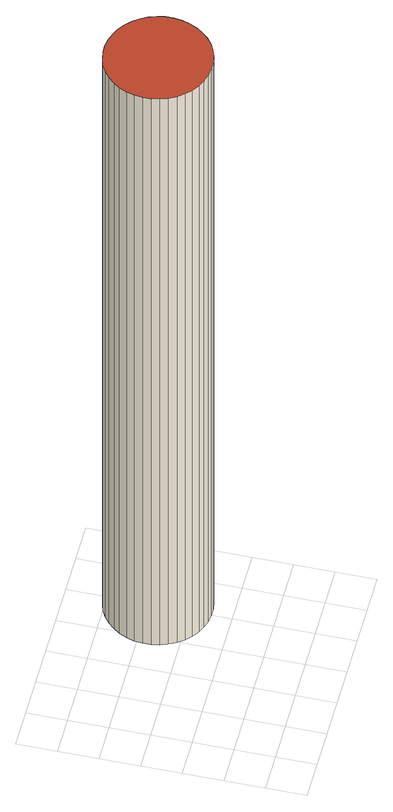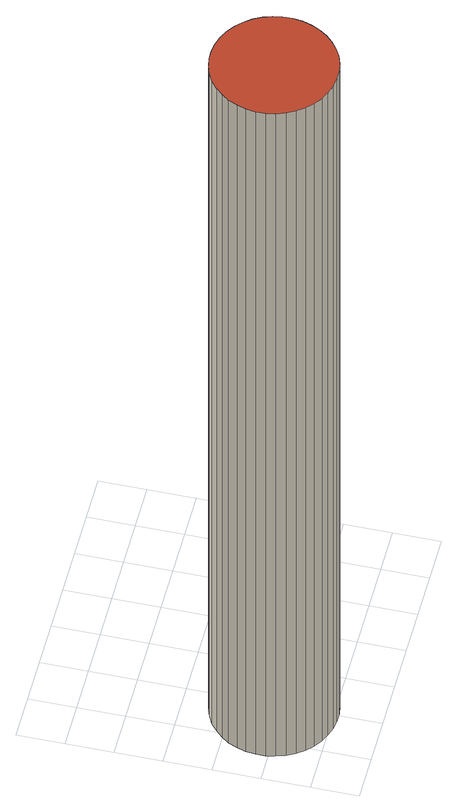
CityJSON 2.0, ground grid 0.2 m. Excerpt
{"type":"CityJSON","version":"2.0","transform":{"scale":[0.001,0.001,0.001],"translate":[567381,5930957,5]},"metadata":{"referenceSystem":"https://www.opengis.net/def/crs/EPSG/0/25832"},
"CityObjects":{
"building1":{"type":"Building","attributes":{"Grundfläche 2D":"0.213023","Grundhöhe NN":"5.771"},"geometry":[{"type":"Solid","lod":"3","boundaries":[[[[0,1,2,3,4,5,6,7,8,9,10,11,12,13,14,15,16,17,18,19,20,21,22,23,24,25,26,27,28,29,30,31,32,33,34,35,36,37,38,39]],[[40,41,7,6]],[[41,42,8,7]],[[42,43,9,8]],[[44,40,6,5]],[[45,44,5,4]],[[43,46,10,9]],[[46,47,11,10]],[[47,48,12,11]],[[48,49,13,12]],[[49,50,14,13]],[[50,51,15,14]],[[51,52,16,15]],[[52,53,17,16]],[[53,54,18,17]],[[54,55,19,18]],[[55,56,20,19]],[[56,57,21,20]],[[57,58,22,21]],[[58,59,23,22]],[[59,60,24,23]],[[60,61,25,24]],[[61,62,26,25]],[[62,63,27,26]],[[63,64,28,27]],[[64,65,29,28]],[[65,66,30,29]],[[66,67,31,30]],[[67,68,32,31]],[[68,69,33,32]],[[69,70,34,33]],[[70,71,35,34]],[[71,72,36,35]],[[72,73,37,36]],[[73,74,38,37]],[[74,75,39,38]],[[75,76,0,39]],[[76,77,1,0]],[[77,78,2,1]],[[78,79,3,2]],[[79,45,4,3]],[[73,72,71,70,69,68,67,66,65,64,63,62,61,60,59,58,57,56,55,54,53,52,51,50,49,48,47,46,43,42,41,40,44,45,79,78,77,76,75,74]]]],"semantics":{"surfaces":[{"type":"RoofSurface"},{"type":"WallSurface"},{"type":"GroundSurface"}],"values":[[0,1,1,1,1,1,1,1,1,1,1,1,1,1,1,1,1,1,1,1,1,1,1,1,1,1,1,1,1,1,1,1,1,1,1,1,1,1,1,1,1,2]]}}]}
},
"vertices":[
[1037,903,4566],[1012,935,4566],[983,963,4566],[949,987,4566],[912,1004,4566],[873,1016,4566],[832,1022,4566],[791,1021,4566],[751,1013,4566],[712,1000,4566],[676,980,4566],[644,955,4566],[616,926,4566],[592,892,4566],[575,855,4566],[563,816,4566],[557,775,4566],[558,734,4566],[566,694,4566],[579,656,4566],[599,619,4566],[624,587,4566],[653,559,4566],[687,535,4566],[724,518,4566],[763,506,4566],[804,501,4566],[845,501,4566],[885,509,4566],[923,522,4566],[960,542,4566],[992,567,4566],[1020,596,4566],[1044,630,4566],[1061,667,4566],[1073,706,4566],[1078,747,4566],[1078,788,4566],[1070,828,4566],[1057,867,4566],[832,1022,771],[791,1021,771],[751,1013,771],[712,1000,771],[873,1016,771],[912,1004,771],[676,980,771],[644,955,771],[616,926,771],[592,892,771],[575,855,771],[563,816,771],[557,775,771],[558,734,771],[566,694,771],[579,656,771],[599,619,771],[624,587,771],[653,559,771],[687,535,771],[724,518,771],[763,506,771],[804,501,771],[845,501,771],[885,509,771],[923,522,771],[960,542,771],[992,567,771],[1020,596,771],[1044,630,771],[1061,667,771],[1073,706,771],[1078,747,771],[1078,788,771],[1070,828,771],[1057,867,771],[1037,903,771],[1012,935,771],[983,963,771],[949,987,771]
]}
